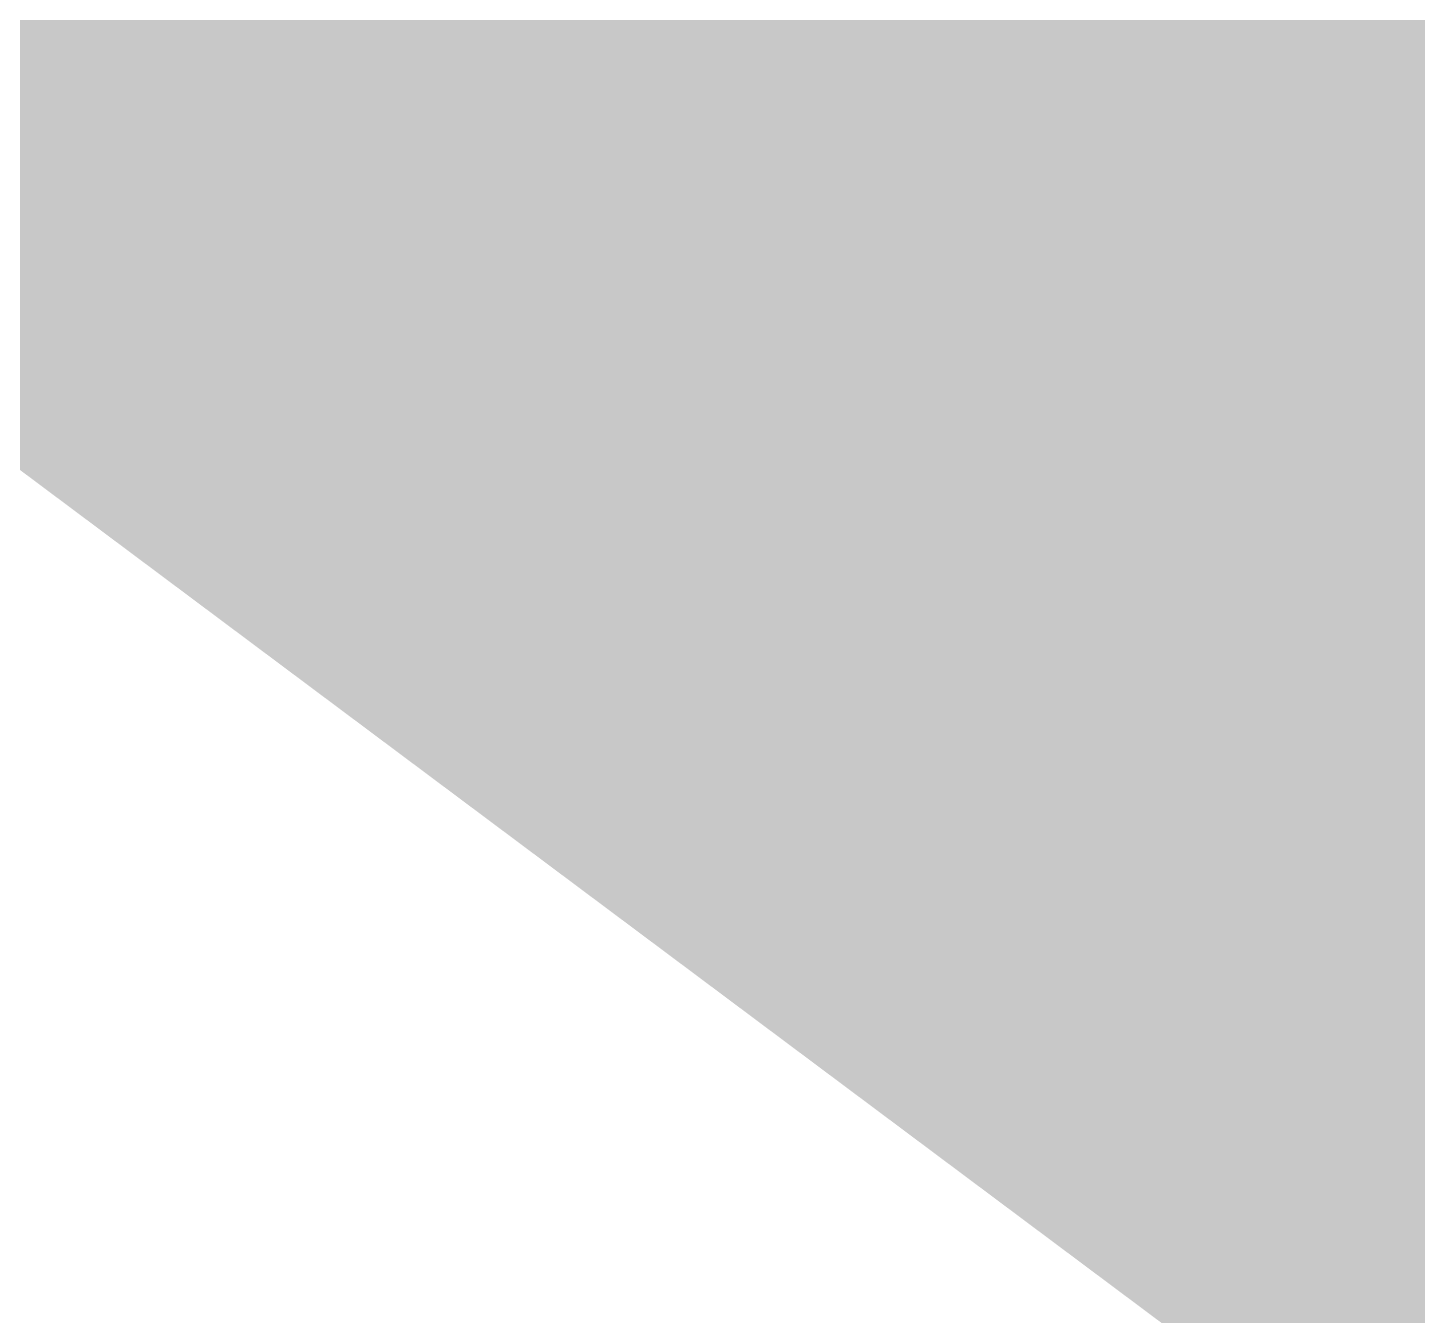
# Model space of a CAD drawing. Header units: millimetres. Extents: x 0 to 1189, y 0 to 841.
# Drawn here: x 1069.471055 to 1069.474479, y 61.804408 to 61.80758 of the extents above; entities that cross this region are included whole.
import ezdxf

# ---------------------------------------------------------------- set-up
doc = ezdxf.new("R2010")
doc.units = ezdxf.units.MM

msp = doc.modelspace()

# ---------------------------------------------------------------- hatches: boundary and pattern name
at = {"true_color": 0xeac270}
msp.add_hatch(color=7, dxfattribs=at).paths.add_polyline_path([(1067.8091329, 63.5799752), (1067.8091329, 63.5548096), (1067.8091329, 63.5299759), (1067.8091329, 63.5053082), (1067.8342302, 63.4302374), (1067.8712466, 63.3788278), (1067.935121, 63.3295421), (1067.9872128, 63.2936402), (1068.0106103, 63.2674228), (1068.0253685, 63.2284181), (1068.0279846, 63.2126965), (1068.0305675, 63.1971741), (1068.0331339, 63.1817512), (1068.0582994, 63.1649742), (1068.0831331, 63.1484184), (1068.1078009, 63.1319732), (1068.1446735, 63.1084669), (1068.1704843, 63.0891088), (1068.2073569, 63.0573062), (1068.2319748, 63.00739), (1068.2568583, 62.9576064), (1068.2820239, 62.9079722), (1068.3414791, 62.87679), (1068.3934067, 62.8430083), (1068.4459428, 62.7995807), (1068.4693375, 62.775819), (1068.4924281, 62.7523672), (1068.5153582, 62.7290701), (1068.5793764, 62.6636333), (1068.6423216, 62.5972617), (1068.7037679, 62.5293857), (1068.7373118, 62.4895734), (1068.7709664, 62.4498552), (1068.8046928, 62.4101923), (1068.8858254, 62.3502854), (1068.9593751, 62.2843775), (1069.0286938, 62.2110803), (1069.0562321, 62.1529332), (1069.085496, 62.1154881), (1069.1406943, 62.0835242), (1069.1863241, 62.0663554), (1069.2153613, 62.0478039), (1069.2526947, 62.0119683), (1069.2701023, 61.974067), (1069.2830077, 61.9482562), (1069.3024727, 61.9124123), (1069.3276383, 61.9040238), (1069.352472, 61.8957459), (1069.3771397, 61.8875234), (1069.3771397, 61.8707463), (1069.3771397, 61.8541905), (1069.3771397, 61.8377454), (1069.4187892, 61.8354408), (1069.453879, 61.8193091), (1069.5124861, 61.7755229), (1069.5646184, 61.7371569), (1069.6101524, 61.718315), (1069.6758077, 61.7133004), (1069.669709, 61.7491442), (1069.6632563, 61.774955), (1069.6509187, 61.8128564), (1069.5969529, 61.8314438), (1069.5676383, 61.8454075), (1069.537848, 61.8667161), (1069.524053, 61.8789754), (1069.5104351, 61.8910686), (1069.4969056, 61.903079), (1069.481185, 61.9169412), (1069.465669, 61.9306154), (1069.4502636, 61.9441956), (1069.4340028, 61.9586543), (1069.4179577, 61.9729193), (1069.4020287, 61.9870793), (1069.2967197, 62.0788285), (1069.1922182, 62.171457), (1069.0885518, 62.2650646), (1069.0751975, 62.2772804), (1069.0620091, 62.2893359), (1069.0489036, 62.3013029), (1068.9432286, 62.3984078), (1068.8400149, 62.4980458), (1068.7419725, 62.6027834), (1068.6905814, 62.6641495), (1068.6378075, 62.7239946), (1068.5828323, 62.7821584), (1068.5005658, 62.8641436), (1068.4203071, 62.947578), (1068.3427032, 63.0339603), (1068.3013303, 63.0815758), (1068.2591831, 63.128179), (1068.2154209, 63.1735876), (1068.1269746, 63.2634682), (1068.043578, 63.3566563), (1067.963146, 63.4539871), (1067.9292306, 63.4966726), (1067.8945519, 63.5387332), (1067.8589109, 63.5799752), (1067.8421339, 63.5799752), (1067.8255781, 63.5799752)])

doc.saveas('drawing.dxf')
